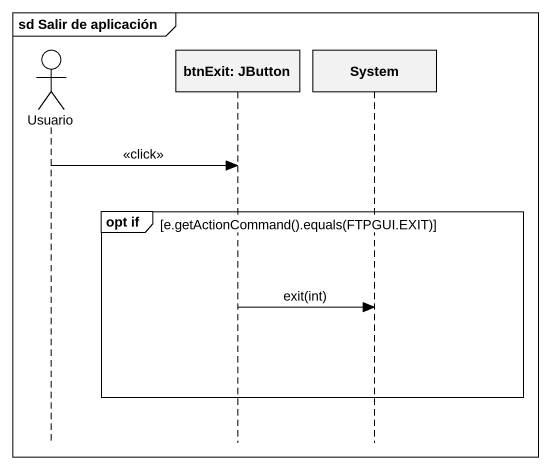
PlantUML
@startuml
mainframe sd Salir de aplicación
hide footbox
actor Usuario
participant "btnExit: JButton" as btnExit_JButton
participant System

Usuario -> btnExit_JButton : <<click>>
group opt if [e.getActionCommand().equals(FTPGUI.EXIT)]
  btnExit_JButton -> System : exit(int)
end
@enduml
